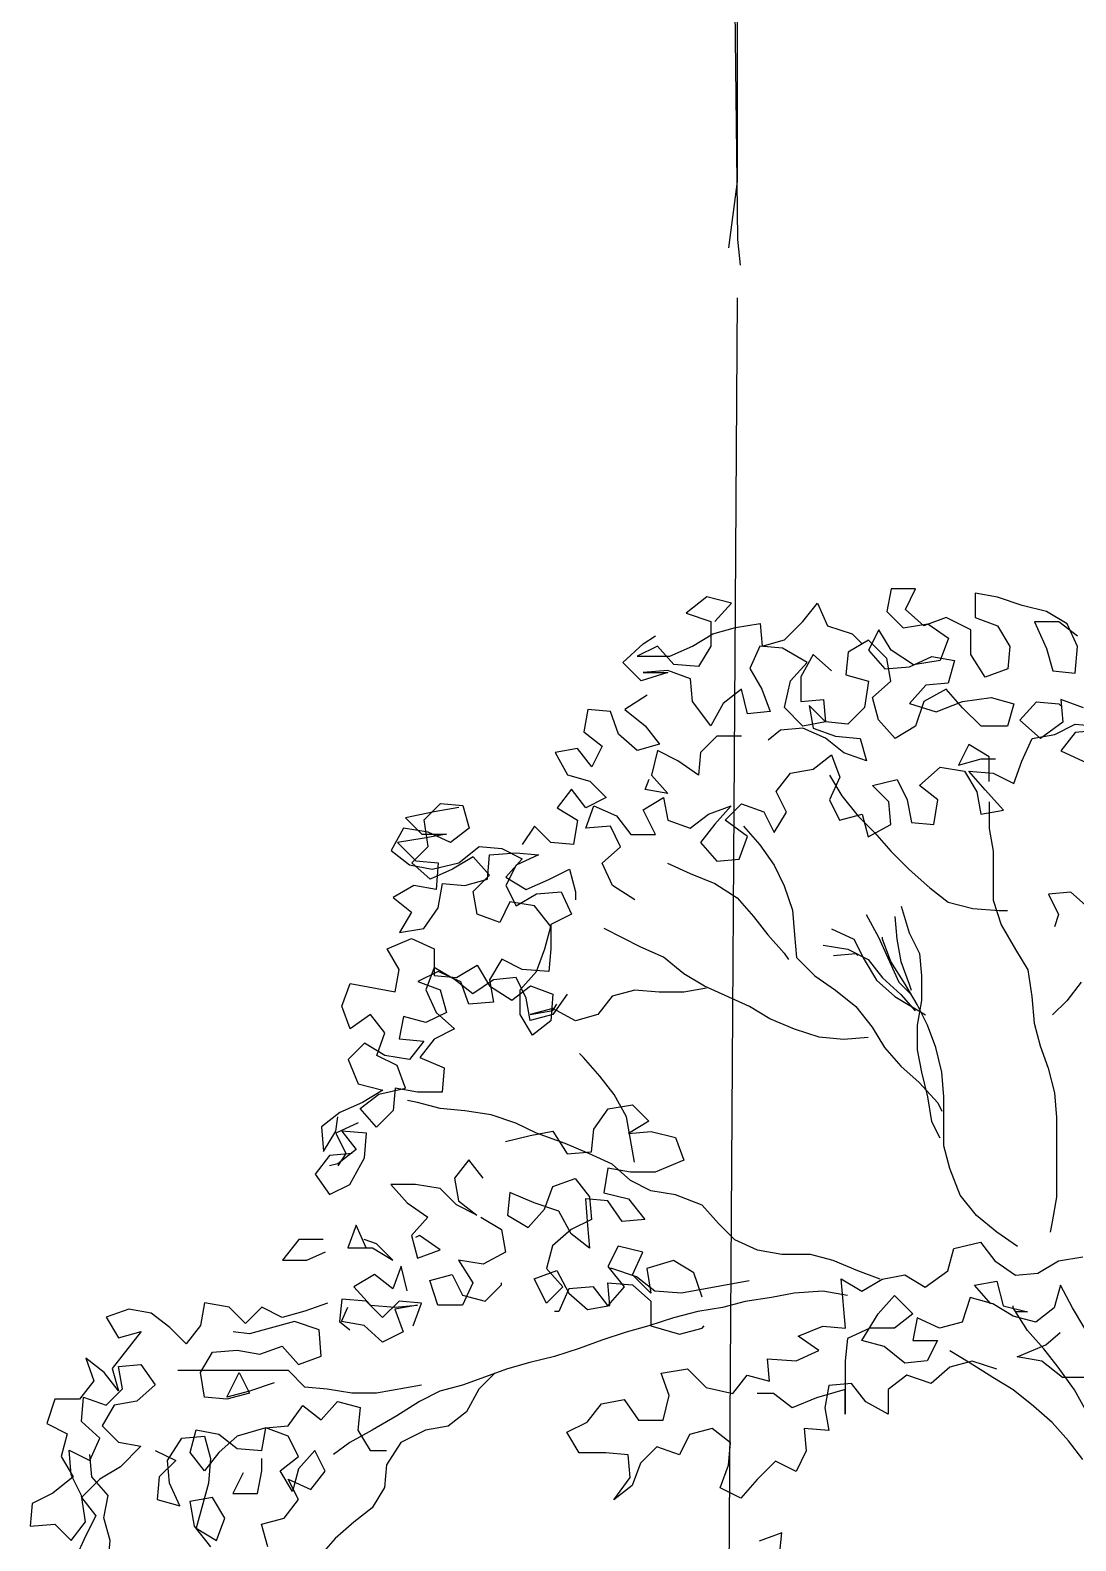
# Model space of a CAD drawing. Header units: millimetres. Extents: x 684983 to 685377, y 990360 to 990509.
# Drawn here: x 685207.074 to 685207.81, y 990440.755 to 990441.819 of the extents above; entities that cross this region are included whole.
import ezdxf

# ---------------------------------------------------------------- set-up
doc = ezdxf.new("R2010")
doc.units = ezdxf.units.MM
doc.layers.add('SYMBOLS', color=7, linetype='Continuous')
doc.layers.add('TEAK', color=7, linetype='Continuous')

# ---------------------------------------------------------------- blocks, each defined once
blk = doc.blocks.new('A$C11072AF8')
at = {"color": 3}
blk.add_line((0.75274, 0.03), (0.75779, 0.80816), dxfattribs=at)
for points in [[(0.75379, 0.83149), (0.75779, 0.86271), (0.75779, 1.44229)], [(0.75096, 1.42865), (0.75779, 0.83544), (0.7591, 0.8234)]]:
    blk.add_lwpolyline(points, dxfattribs=at)
blk = doc.blocks.new('A$C0CA14312')
blk.add_blockref('A$C11072AF8', (0, 0))
blk = doc.blocks.new('CCONUT')
at = {"xscale": 0.6000000000000001, "yscale": 0.6000000000000001, "zscale": 0.6000000000000001}
blk.add_blockref('A$C0CA14312', (-0.45164, -0.018), dxfattribs=at)
blk = doc.blocks.new('A$C25655A80')
at = {"color": 62}
for p, q in [((-0.52787, 1.97884), (-0.53749, 1.97116)), ((-0.51633, 1.97595), (-0.52787, 1.97884)), ((-0.44135, 1.98261), (-0.44328, 1.97204)), ((-0.42981, 1.9826), (-0.44135, 1.98261)), ((-0.43463, 1.97299), (-0.42981, 1.9826)), ((-0.40193, 1.98065), (-0.40194, 1.96911)), ((-0.39136, 1.97872), (-0.40193, 1.98065)), ((-0.37983, 1.97486), (-0.39136, 1.97872)), ((-0.52403, 1.9673), (-0.51633, 1.97595)), ((-0.4827, 1.96727), (-0.47596, 1.97591)), ((-0.47596, 1.97591), (-0.47116, 1.96533)), ((-0.44328, 1.97204), (-0.43559, 1.96434)), ((-0.42598, 1.96529), (-0.43463, 1.97299)), ((-0.3683, 1.97197), (-0.37983, 1.97486)), ((-0.35869, 1.96619), (-0.3683, 1.97197)), ((-0.53749, 1.97116), (-0.52595, 1.96731)), ((-0.52595, 1.96731), (-0.52596, 1.95577)), ((-0.525, 1.96154), (-0.51442, 1.96441)), ((-0.51442, 1.96441), (-0.50288, 1.96632)), ((-0.50288, 1.96632), (-0.50193, 1.95575)), ((-0.49136, 1.95862), (-0.4827, 1.96727)), ((-0.47116, 1.96533), (-0.45963, 1.96148)), ((-0.43559, 1.96434), (-0.42406, 1.96625)), ((-0.4154, 1.96913), (-0.42598, 1.96529)), ((-0.42406, 1.96625), (-0.41445, 1.95951)), ((-0.40387, 1.96335), (-0.4154, 1.96913)), ((-0.40194, 1.96911), (-0.39137, 1.96526)), ((-0.39137, 1.96526), (-0.38561, 1.95564)), ((-0.37407, 1.96717), (-0.36831, 1.95466)), ((-0.36253, 1.96716), (-0.37407, 1.96717)), ((-0.35389, 1.96042), (-0.36253, 1.96716)), ((-0.35389, 1.95561), (-0.35869, 1.96619)), ((-0.55769, 1.95676), (-0.55192, 1.9606)), ((-0.53462, 1.95578), (-0.525, 1.96154)), ((-0.50193, 1.95575), (-0.49136, 1.95862)), ((-0.45194, 1.95859), (-0.46156, 1.95283)), ((-0.45963, 1.96148), (-0.45483, 1.95667)), ((-0.44713, 1.96339), (-0.45195, 1.95378)), ((-0.4433, 1.94993), (-0.45194, 1.95859)), ((-0.44137, 1.95377), (-0.44713, 1.96339)), ((-0.41445, 1.95951), (-0.41831, 1.94894)), ((-0.40388, 1.95181), (-0.40387, 1.96335)), ((-0.56731, 1.94812), (-0.55769, 1.95676)), ((-0.55096, 1.95579), (-0.56058, 1.95099)), ((-0.56058, 1.95099), (-0.5452, 1.95098)), ((-0.54328, 1.94713), (-0.55096, 1.95579)), ((-0.5452, 1.95098), (-0.53462, 1.95578)), ((-0.52596, 1.95577), (-0.53174, 1.94616)), ((-0.50289, 1.95575), (-0.50771, 1.94518)), ((-0.49232, 1.95478), (-0.50289, 1.95575)), ((-0.48079, 1.94804), (-0.49232, 1.95478)), ((-0.4779, 1.95188), (-0.48368, 1.94131)), ((-0.46926, 1.94418), (-0.4779, 1.95188)), ((-0.46156, 1.95283), (-0.46253, 1.94225)), ((-0.45195, 1.95378), (-0.44426, 1.94512)), ((-0.4308, 1.94703), (-0.44137, 1.95377)), ((-0.43273, 1.94607), (-0.42215, 1.95087)), ((-0.42215, 1.95087), (-0.41158, 1.94894)), ((-0.39716, 1.94123), (-0.40388, 1.95181)), ((-0.38561, 1.95564), (-0.38659, 1.94507)), ((-0.36831, 1.95466), (-0.36544, 1.94409)), ((-0.35486, 1.94312), (-0.35389, 1.95561)), ((-0.55866, 1.93946), (-0.56731, 1.94812)), ((-0.54616, 1.94329), (-0.55866, 1.93946)), ((-0.54616, 1.94425), (-0.5577, 1.9433)), ((-0.5577, 1.9433), (-0.54616, 1.94329)), ((-0.53559, 1.9404), (-0.54616, 1.94425)), ((-0.53174, 1.94616), (-0.54328, 1.94713)), ((-0.50771, 1.94518), (-0.50195, 1.93556)), ((-0.48849, 1.93939), (-0.48079, 1.94804)), ((-0.44426, 1.94512), (-0.43273, 1.94607)), ((-0.44139, 1.93935), (-0.4433, 1.94993)), ((-0.41831, 1.94894), (-0.4308, 1.94703)), ((-0.41158, 1.94894), (-0.41447, 1.93836)), ((-0.38659, 1.94507), (-0.39716, 1.94123)), ((-0.36544, 1.94409), (-0.35486, 1.94312)), ((-0.53464, 1.92982), (-0.53559, 1.9404)), ((-0.49138, 1.9269), (-0.48849, 1.93939)), ((-0.48368, 1.94131), (-0.48369, 1.92978)), ((-0.46253, 1.94225), (-0.45196, 1.93936)), ((-0.45196, 1.93936), (-0.45389, 1.92686)), ((-0.45004, 1.93167), (-0.44139, 1.93935)), ((-0.42504, 1.93741), (-0.43274, 1.92877)), ((-0.41447, 1.93836), (-0.42504, 1.93741)), ((-0.55579, 1.93273), (-0.56637, 1.92601)), ((-0.526, 1.91828), (-0.53464, 1.92982)), ((-0.52022, 1.92885), (-0.526, 1.91828)), ((-0.51156, 1.93557), (-0.52022, 1.92885)), ((-0.50869, 1.92403), (-0.51156, 1.93557)), ((-0.50195, 1.93556), (-0.49812, 1.92498)), ((-0.48369, 1.92978), (-0.47312, 1.93073)), ((-0.47312, 1.93073), (-0.47216, 1.92015)), ((-0.44717, 1.92109), (-0.45004, 1.93167)), ((-0.43274, 1.92877), (-0.42025, 1.92491)), ((-0.42601, 1.92972), (-0.42987, 1.91819)), ((-0.41543, 1.93548), (-0.42601, 1.92972)), ((-0.42025, 1.92491), (-0.40775, 1.92971)), ((-0.40775, 1.92682), (-0.41543, 1.93548)), ((-0.40775, 1.92971), (-0.39429, 1.93162)), ((-0.39429, 1.93162), (-0.38372, 1.92872)), ((-0.38372, 1.92872), (-0.38661, 1.91815)), ((-0.38084, 1.92103), (-0.37314, 1.92967)), ((-0.37314, 1.92967), (-0.36257, 1.9287)), ((-0.3616, 1.93063), (-0.36065, 1.92005)), ((-0.35103, 1.92677), (-0.3616, 1.93063)), ((-0.58367, 1.92602), (-0.5856, 1.91545)), ((-0.5731, 1.92505), (-0.58367, 1.92602)), ((-0.56926, 1.91447), (-0.5731, 1.92505)), ((-0.56637, 1.92601), (-0.55676, 1.91831)), ((-0.49812, 1.92498), (-0.50869, 1.92403)), ((-0.48274, 1.91824), (-0.49138, 1.9269)), ((-0.47985, 1.92785), (-0.47793, 1.91727)), ((-0.47216, 1.92015), (-0.47985, 1.92785)), ((-0.45389, 1.92686), (-0.46159, 1.91918)), ((-0.39911, 1.91816), (-0.40775, 1.92682)), ((-0.36257, 1.9287), (-0.36161, 1.92774)), ((-0.5856, 1.91545), (-0.57696, 1.90871)), ((-0.55676, 1.91831), (-0.55004, 1.90965)), ((-0.49332, 1.91633), (-0.49909, 1.91153)), ((-0.48274, 1.91728), (-0.49332, 1.91633)), ((-0.47216, 1.92015), (-0.48274, 1.91824)), ((-0.47217, 1.91246), (-0.48274, 1.91728)), ((-0.47793, 1.91727), (-0.46736, 1.91342)), ((-0.46159, 1.91918), (-0.47216, 1.92015)), ((-0.43949, 1.91243), (-0.44717, 1.92109)), ((-0.42987, 1.91819), (-0.43949, 1.91243)), ((-0.38661, 1.91815), (-0.39911, 1.91816)), ((-0.37123, 1.91237), (-0.38084, 1.92103)), ((-0.36065, 1.92005), (-0.37123, 1.91237)), ((-0.3645, 1.91429), (-0.35489, 1.91908)), ((-0.35489, 1.91524), (-0.36163, 1.90659)), ((-0.35489, 1.91908), (-0.34431, 1.91811)), ((-0.34431, 1.91619), (-0.35489, 1.91524)), ((-0.58849, 1.90776), (-0.59907, 1.90585)), ((-0.58177, 1.8991), (-0.58849, 1.90776)), ((-0.57696, 1.90871), (-0.58177, 1.8991)), ((-0.56062, 1.90678), (-0.56926, 1.91447)), ((-0.55004, 1.90965), (-0.56062, 1.90678)), ((-0.52312, 1.91347), (-0.53082, 1.90579)), ((-0.51158, 1.91346), (-0.52312, 1.91347)), ((-0.46353, 1.90572), (-0.47217, 1.91246)), ((-0.46736, 1.91342), (-0.45583, 1.91245)), ((-0.45583, 1.91245), (-0.45295, 1.90187)), ((-0.40488, 1.90952), (-0.4097, 1.89991)), ((-0.39528, 1.90374), (-0.40488, 1.90952)), ((-0.3799, 1.9018), (-0.37508, 1.91237)), ((-0.37508, 1.91237), (-0.3645, 1.91429)), ((-0.59907, 1.90585), (-0.59331, 1.89527)), ((-0.551, 1.90677), (-0.5539, 1.89523)), ((-0.54139, 1.90195), (-0.551, 1.90677)), ((-0.53179, 1.89521), (-0.54139, 1.90195)), ((-0.53082, 1.90579), (-0.53179, 1.89521)), ((-0.47795, 1.89805), (-0.46929, 1.90477)), ((-0.46929, 1.90477), (-0.46546, 1.89419)), ((-0.45295, 1.90187), (-0.46353, 1.90572)), ((-0.4097, 1.89991), (-0.39912, 1.90278)), ((-0.39912, 1.90278), (-0.39239, 1.90278)), ((-0.39529, 1.8922), (-0.39528, 1.90374)), ((-0.38375, 1.89123), (-0.3799, 1.9018)), ((-0.36163, 1.90659), (-0.34914, 1.90081)), ((-0.59331, 1.89527), (-0.58274, 1.89238)), ((-0.55679, 1.88851), (-0.55486, 1.89331)), ((-0.5539, 1.89523), (-0.54622, 1.88657)), ((-0.49527, 1.88749), (-0.48853, 1.89613)), ((-0.48853, 1.89613), (-0.47795, 1.89805)), ((-0.46546, 1.89419), (-0.47028, 1.88362)), ((-0.47026, 1.89516), (-0.46451, 1.88554)), ((-0.42797, 1.89031), (-0.41835, 1.89895)), ((-0.41835, 1.89895), (-0.40682, 1.89702)), ((-0.40682, 1.89702), (-0.40106, 1.8874)), ((-0.40489, 1.89702), (-0.39336, 1.89605)), ((-0.39721, 1.88836), (-0.40489, 1.89702)), ((-0.39336, 1.89605), (-0.38375, 1.89123)), ((-0.59139, 1.88854), (-0.59813, 1.87989)), ((-0.58467, 1.87988), (-0.59139, 1.88854)), ((-0.58274, 1.89238), (-0.57506, 1.88468)), ((-0.54622, 1.88657), (-0.55679, 1.88851)), ((-0.49047, 1.87787), (-0.49527, 1.88749)), ((-0.45008, 1.89033), (-0.43854, 1.89321)), ((-0.4424, 1.88263), (-0.45008, 1.89033)), ((-0.43854, 1.89321), (-0.43375, 1.88359)), ((-0.41933, 1.88357), (-0.42797, 1.89031)), ((-0.40106, 1.8874), (-0.39914, 1.87683)), ((-0.38857, 1.87874), (-0.39721, 1.88836)), ((-0.66062, 1.87418), (-0.65292, 1.88187)), ((-0.64427, 1.87994), (-0.65581, 1.87802)), ((-0.65292, 1.88187), (-0.64235, 1.88089)), ((-0.64235, 1.88089), (-0.63948, 1.87032)), ((-0.59813, 1.87989), (-0.58852, 1.87412)), ((-0.58468, 1.87027), (-0.58083, 1.88084)), ((-0.57506, 1.88468), (-0.58467, 1.87988)), ((-0.58083, 1.88084), (-0.57026, 1.87602)), ((-0.55776, 1.87889), (-0.54814, 1.88465)), ((-0.54814, 1.88465), (-0.54623, 1.87408)), ((-0.527, 1.87694), (-0.51642, 1.88078)), ((-0.51642, 1.88078), (-0.52412, 1.87213)), ((-0.51931, 1.87405), (-0.51161, 1.88174)), ((-0.51161, 1.88174), (-0.50104, 1.87788)), ((-0.47028, 1.88362), (-0.46548, 1.874)), ((-0.46451, 1.88554), (-0.45682, 1.87592)), ((-0.44145, 1.87206), (-0.4424, 1.88263)), ((-0.43375, 1.88359), (-0.43183, 1.87301)), ((-0.42126, 1.87204), (-0.41933, 1.88357)), ((-0.39529, 1.88259), (-0.39531, 1.87009)), ((-0.65581, 1.87802), (-0.66927, 1.87515)), ((-0.66927, 1.87515), (-0.66159, 1.86745)), ((-0.65871, 1.86168), (-0.66062, 1.87418)), ((-0.58852, 1.87412), (-0.59046, 1.86258)), ((-0.57026, 1.87602), (-0.56354, 1.86736)), ((-0.552, 1.86735), (-0.55776, 1.87889)), ((-0.54623, 1.87408), (-0.53566, 1.87022)), ((-0.53566, 1.87022), (-0.527, 1.87694)), ((-0.52412, 1.87213), (-0.53086, 1.86349)), ((-0.50874, 1.86635), (-0.51931, 1.87405)), ((-0.50104, 1.87788), (-0.49624, 1.86826)), ((-0.49624, 1.86826), (-0.49047, 1.87787)), ((-0.46548, 1.874), (-0.4549, 1.87688)), ((-0.45682, 1.87592), (-0.44914, 1.86822)), ((-0.4549, 1.87688), (-0.45203, 1.8663)), ((-0.45203, 1.8663), (-0.44145, 1.87206)), ((-0.43183, 1.87301), (-0.42126, 1.87204)), ((-0.39914, 1.87683), (-0.38857, 1.87874)), ((-0.67024, 1.87035), (-0.67602, 1.85978)), ((-0.66063, 1.86553), (-0.67313, 1.86362)), ((-0.6587, 1.86841), (-0.67024, 1.87035)), ((-0.66159, 1.86745), (-0.65005, 1.86744)), ((-0.65005, 1.86744), (-0.66063, 1.86553)), ((-0.64813, 1.8636), (-0.6587, 1.86841)), ((-0.63948, 1.87032), (-0.64813, 1.8636)), ((-0.60871, 1.87125), (-0.61449, 1.8626)), ((-0.60103, 1.86355), (-0.60871, 1.87125)), ((-0.57315, 1.87122), (-0.58468, 1.87027)), ((-0.56835, 1.8616), (-0.57315, 1.87122)), ((-0.56354, 1.86736), (-0.552, 1.86735)), ((-0.5126, 1.85578), (-0.50874, 1.86635)), ((-0.51066, 1.87116), (-0.50298, 1.8625)), ((-0.44914, 1.86822), (-0.44146, 1.85956)), ((-0.39531, 1.87009), (-0.39339, 1.85952)), ((-0.67602, 1.85978), (-0.66737, 1.85304)), ((-0.67313, 1.86362), (-0.66448, 1.85496)), ((-0.66641, 1.854), (-0.65871, 1.86168)), ((-0.6443, 1.85398), (-0.63468, 1.86166)), ((-0.63468, 1.86166), (-0.6241, 1.86069)), ((-0.63085, 1.84628), (-0.62987, 1.85781)), ((-0.62987, 1.85781), (-0.61738, 1.85876)), ((-0.6241, 1.86069), (-0.6145, 1.85588)), ((-0.61738, 1.85876), (-0.6068, 1.85779)), ((-0.59046, 1.86258), (-0.60103, 1.86355)), ((-0.57701, 1.85392), (-0.56835, 1.8616)), ((-0.53086, 1.86349), (-0.52317, 1.85483)), ((-0.50298, 1.8625), (-0.49626, 1.85288)), ((-0.44146, 1.85956), (-0.43281, 1.8509)), ((-0.39339, 1.85952), (-0.39341, 1.83645)), ((-0.66737, 1.85304), (-0.6568, 1.85111)), ((-0.65776, 1.8463), (-0.66641, 1.854)), ((-0.66448, 1.85496), (-0.65391, 1.85399)), ((-0.64718, 1.8511), (-0.65776, 1.8463)), ((-0.6568, 1.85111), (-0.6443, 1.85398)), ((-0.65391, 1.85399), (-0.65488, 1.84149)), ((-0.63757, 1.85686), (-0.64718, 1.8511)), ((-0.62988, 1.8482), (-0.63757, 1.85686)), ((-0.61738, 1.85299), (-0.6222, 1.84339)), ((-0.6145, 1.85588), (-0.62219, 1.84723)), ((-0.6068, 1.85779), (-0.61738, 1.85299)), ((-0.60201, 1.84625), (-0.59239, 1.85105)), ((-0.59239, 1.85105), (-0.58952, 1.84047)), ((-0.57221, 1.84334), (-0.57701, 1.85392)), ((-0.54625, 1.85389), (-0.53568, 1.84907)), ((-0.52317, 1.85483), (-0.5126, 1.85578)), ((-0.49626, 1.85288), (-0.49146, 1.84327)), ((-0.43281, 1.8509), (-0.42321, 1.84224)), ((-0.65393, 1.83284), (-0.652, 1.84437)), ((-0.652, 1.84437), (-0.64142, 1.8434)), ((-0.64142, 1.8434), (-0.63085, 1.84628)), ((-0.63758, 1.84052), (-0.62988, 1.8482)), ((-0.62219, 1.84723), (-0.61259, 1.84145)), ((-0.61259, 1.84145), (-0.60201, 1.84625)), ((-0.53568, 1.84907), (-0.52414, 1.84426)), ((-0.52414, 1.84426), (-0.51358, 1.83752)), ((-0.66546, 1.84343), (-0.67507, 1.83767)), ((-0.67507, 1.83767), (-0.66643, 1.83093)), ((-0.65488, 1.84149), (-0.66546, 1.84343)), ((-0.63567, 1.82994), (-0.63758, 1.84052)), ((-0.6222, 1.84339), (-0.6174, 1.83377)), ((-0.6174, 1.83377), (-0.60778, 1.83953)), ((-0.60778, 1.83953), (-0.59625, 1.84048)), ((-0.59625, 1.84048), (-0.59145, 1.8299)), ((-0.58952, 1.84047), (-0.58952, 1.83663)), ((-0.56164, 1.8366), (-0.57221, 1.84334)), ((-0.51358, 1.83752), (-0.50589, 1.82886)), ((-0.49146, 1.84327), (-0.48763, 1.83173)), ((-0.42321, 1.84224), (-0.41456, 1.83551)), ((-0.35688, 1.84026), (-0.36746, 1.83931)), ((-0.36746, 1.83931), (-0.36266, 1.82969)), ((-0.34728, 1.8316), (-0.35688, 1.84026)), ((-0.66643, 1.83093), (-0.67221, 1.82132)), ((-0.66067, 1.82323), (-0.65393, 1.83284)), ((-0.6251, 1.82608), (-0.63567, 1.82994)), ((-0.62028, 1.83569), (-0.6251, 1.82608)), ((-0.60875, 1.83376), (-0.62028, 1.83569)), ((-0.60107, 1.82414), (-0.60875, 1.83376)), ((-0.59145, 1.8299), (-0.60107, 1.8251)), ((-0.48763, 1.83173), (-0.48668, 1.82019)), ((-0.45302, 1.82977), (-0.44726, 1.81919)), ((-0.43668, 1.8336), (-0.43284, 1.8211)), ((-0.41456, 1.83551), (-0.40303, 1.83261)), ((-0.40303, 1.83261), (-0.39053, 1.83164)), ((-0.39341, 1.83645), (-0.38958, 1.82491)), ((-0.39053, 1.83164), (-0.38669, 1.83163)), ((-0.36266, 1.82969), (-0.36459, 1.82392)), ((-0.67221, 1.82132), (-0.66067, 1.82323)), ((-0.60396, 1.81357), (-0.60107, 1.82414)), ((-0.60107, 1.8251), (-0.60108, 1.81357)), ((-0.55878, 1.81449), (-0.57607, 1.82316)), ((-0.50589, 1.82886), (-0.49917, 1.8202)), ((-0.46937, 1.82306), (-0.4588, 1.81824)), ((-0.43956, 1.8288), (-0.43861, 1.81822)), ((-0.38958, 1.82491), (-0.38286, 1.81337)), ((-0.67798, 1.81364), (-0.66644, 1.81843)), ((-0.66644, 1.81843), (-0.65587, 1.81362)), ((-0.49917, 1.8202), (-0.49149, 1.81154)), ((-0.48668, 1.82019), (-0.48572, 1.80962)), ((-0.47322, 1.81537), (-0.46169, 1.81344)), ((-0.4588, 1.81824), (-0.454, 1.80862)), ((-0.44726, 1.81919), (-0.43767, 1.79804)), ((-0.44534, 1.81823), (-0.44534, 1.81919)), ((-0.44151, 1.80765), (-0.44534, 1.81823)), ((-0.43861, 1.81822), (-0.4367, 1.80765)), ((-0.43284, 1.8211), (-0.42804, 1.81148)), ((-0.67222, 1.80402), (-0.67798, 1.81364)), ((-0.65587, 1.81362), (-0.65588, 1.80112)), ((-0.62415, 1.80878), (-0.62993, 1.79917)), ((-0.61454, 1.80397), (-0.62415, 1.80878)), ((-0.60782, 1.803), (-0.60396, 1.81357)), ((-0.60108, 1.81357), (-0.60205, 1.80299)), ((-0.54821, 1.80967), (-0.55878, 1.81449)), ((-0.5386, 1.80197), (-0.54821, 1.80967)), ((-0.49149, 1.81154), (-0.48957, 1.80866)), ((-0.48572, 1.80962), (-0.47708, 1.80096)), ((-0.46842, 1.81056), (-0.45784, 1.81151)), ((-0.46169, 1.81344), (-0.45208, 1.80862)), ((-0.45784, 1.81151), (-0.45688, 1.81055)), ((-0.454, 1.80862), (-0.44824, 1.79901)), ((-0.45208, 1.80862), (-0.44536, 1.79997)), ((-0.42804, 1.81148), (-0.42709, 1.80091)), ((-0.38286, 1.81337), (-0.3771, 1.80375)), ((-0.67415, 1.79345), (-0.67222, 1.80402)), ((-0.65396, 1.80304), (-0.66357, 1.79824)), ((-0.65588, 1.80496), (-0.65973, 1.79439)), ((-0.64627, 1.79919), (-0.65588, 1.80496)), ((-0.65588, 1.80112), (-0.64531, 1.80015)), ((-0.64339, 1.79822), (-0.65396, 1.80304)), ((-0.64531, 1.80015), (-0.63569, 1.80591)), ((-0.63569, 1.80591), (-0.62993, 1.79629)), ((-0.61551, 1.79435), (-0.60782, 1.803)), ((-0.60205, 1.80299), (-0.61454, 1.80397)), ((-0.52899, 1.7962), (-0.5386, 1.80197)), ((-0.43479, 1.79707), (-0.44151, 1.80765)), ((-0.4367, 1.80765), (-0.43286, 1.79707)), ((-0.3771, 1.80375), (-0.37519, 1.79125)), ((-0.69915, 1.78674), (-0.6953, 1.79731)), ((-0.6953, 1.79731), (-0.67415, 1.79345)), ((-0.66357, 1.79824), (-0.653, 1.79439)), ((-0.65973, 1.79439), (-0.65494, 1.78381)), ((-0.653, 1.79439), (-0.65013, 1.78381)), ((-0.63763, 1.79245), (-0.64627, 1.79919)), ((-0.63955, 1.78765), (-0.64339, 1.79822)), ((-0.62801, 1.79917), (-0.63763, 1.79245)), ((-0.62993, 1.79917), (-0.62802, 1.7886)), ((-0.62993, 1.79629), (-0.61936, 1.78955)), ((-0.61743, 1.80012), (-0.62801, 1.79917)), ((-0.61936, 1.78955), (-0.61071, 1.79627)), ((-0.61263, 1.79051), (-0.61743, 1.80012)), ((-0.61552, 1.78282), (-0.61551, 1.79435)), ((-0.61071, 1.79627), (-0.60013, 1.79242)), ((-0.56168, 1.7943), (-0.57226, 1.79143)), ((-0.55015, 1.79333), (-0.56168, 1.7943)), ((-0.52803, 1.79523), (-0.53861, 1.79332)), ((-0.50785, 1.78656), (-0.52899, 1.7962)), ((-0.47708, 1.80096), (-0.46747, 1.79422)), ((-0.46747, 1.79422), (-0.45787, 1.78652)), ((-0.44824, 1.79901), (-0.4396, 1.79131)), ((-0.44536, 1.79997), (-0.43671, 1.79227)), ((-0.43767, 1.79804), (-0.43191, 1.79226)), ((-0.42903, 1.78745), (-0.43479, 1.79707)), ((-0.43286, 1.79707), (-0.4319, 1.79418)), ((-0.42709, 1.80091), (-0.4271, 1.78937)), ((-0.35211, 1.79796), (-0.35885, 1.78931)), ((-0.62802, 1.7886), (-0.63955, 1.78765)), ((-0.61072, 1.77993), (-0.61263, 1.79051)), ((-0.60013, 1.79242), (-0.60111, 1.77992)), ((-0.59341, 1.79241), (-0.60014, 1.7828)), ((-0.60014, 1.78473), (-0.59822, 1.78761)), ((-0.57226, 1.79143), (-0.57899, 1.78278)), ((-0.53861, 1.79332), (-0.55015, 1.79333)), ((-0.4396, 1.79131), (-0.42519, 1.78264)), ((-0.43671, 1.79227), (-0.42999, 1.78457)), ((-0.4271, 1.78937), (-0.42904, 1.77784)), ((-0.42423, 1.77784), (-0.42903, 1.78745)), ((-0.37519, 1.79125), (-0.37424, 1.77875)), ((-0.35885, 1.78931), (-0.36559, 1.78259)), ((-0.69532, 1.77616), (-0.69915, 1.78674)), ((-0.6857, 1.78288), (-0.69532, 1.77616)), ((-0.67898, 1.77422), (-0.6857, 1.78288)), ((-0.67032, 1.78191), (-0.67225, 1.77133)), ((-0.65975, 1.77901), (-0.67032, 1.78191)), ((-0.65013, 1.78381), (-0.65975, 1.77901)), ((-0.65494, 1.78381), (-0.64629, 1.77612)), ((-0.60976, 1.7732), (-0.61552, 1.78282)), ((-0.60014, 1.78569), (-0.61072, 1.78281)), ((-0.61072, 1.78281), (-0.60014, 1.78473)), ((-0.60014, 1.7828), (-0.61072, 1.77993)), ((-0.60111, 1.77992), (-0.60976, 1.7732)), ((-0.58957, 1.77991), (-0.60014, 1.78569)), ((-0.57899, 1.78278), (-0.58957, 1.77991)), ((-0.49825, 1.78079), (-0.50785, 1.78656)), ((-0.48672, 1.77597), (-0.49825, 1.78079)), ((-0.45787, 1.78652), (-0.45019, 1.7769)), ((-0.68283, 1.76365), (-0.67898, 1.77422)), ((-0.64629, 1.77612), (-0.65591, 1.77132)), ((-0.47518, 1.77211), (-0.48672, 1.77597)), ((-0.45019, 1.7769), (-0.44443, 1.76728)), ((-0.42904, 1.77784), (-0.42905, 1.7663)), ((-0.42039, 1.76726), (-0.42423, 1.77784)), ((-0.37424, 1.77875), (-0.37137, 1.76817)), ((-0.6886, 1.76943), (-0.69629, 1.76174)), ((-0.67899, 1.76365), (-0.6886, 1.76943)), ((-0.67225, 1.77133), (-0.66072, 1.77036)), ((-0.66072, 1.77036), (-0.66745, 1.76172)), ((-0.65591, 1.77132), (-0.66265, 1.76267)), ((-0.46365, 1.77114), (-0.47518, 1.77211)), ((-0.45211, 1.77209), (-0.46365, 1.77114)), ((-0.44443, 1.76728), (-0.43674, 1.75862)), ((-0.42905, 1.7663), (-0.42713, 1.75573)), ((-0.41752, 1.75572), (-0.42039, 1.76726)), ((-0.37137, 1.76817), (-0.36753, 1.7576)), ((-0.69629, 1.76174), (-0.6915, 1.7502)), ((-0.67322, 1.75884), (-0.68283, 1.76365)), ((-0.66745, 1.76172), (-0.67899, 1.76365)), ((-0.66939, 1.74826), (-0.67322, 1.75884)), ((-0.66265, 1.76267), (-0.65112, 1.75786)), ((-0.58574, 1.7626), (-0.58766, 1.76453)), ((-0.57806, 1.75394), (-0.58574, 1.7626)), ((-0.43674, 1.75862), (-0.4281, 1.75092)), ((-0.65112, 1.75786), (-0.65209, 1.74632)), ((-0.57134, 1.74529), (-0.57806, 1.75394)), ((-0.42713, 1.75573), (-0.42426, 1.74419)), ((-0.41657, 1.74418), (-0.41752, 1.75572)), ((-0.36753, 1.7576), (-0.36466, 1.74606)), ((-0.6915, 1.7502), (-0.67996, 1.74731)), ((-0.69055, 1.73867), (-0.68189, 1.74539)), ((-0.67996, 1.74731), (-0.68958, 1.74155)), ((-0.68189, 1.74539), (-0.66939, 1.74826)), ((-0.6742, 1.74826), (-0.67517, 1.73769)), ((-0.66362, 1.74633), (-0.6742, 1.74826)), ((-0.65209, 1.74632), (-0.66362, 1.74633)), ((-0.56558, 1.73471), (-0.57134, 1.74529)), ((-0.4281, 1.75092), (-0.41946, 1.7413)), ((-0.36466, 1.74606), (-0.36371, 1.73452)), ((-0.68958, 1.74155), (-0.70016, 1.73675)), ((-0.68286, 1.73001), (-0.69055, 1.73867)), ((-0.67517, 1.73769), (-0.68286, 1.73001)), ((-0.66363, 1.74153), (-0.66843, 1.74249)), ((-0.65306, 1.73863), (-0.66363, 1.74153)), ((-0.64152, 1.73766), (-0.65306, 1.73863)), ((-0.62903, 1.73573), (-0.64152, 1.73766)), ((-0.58097, 1.72895), (-0.57423, 1.73856)), ((-0.57423, 1.73856), (-0.56269, 1.74047)), ((-0.56269, 1.74047), (-0.55501, 1.73277)), ((-0.42426, 1.74419), (-0.42235, 1.73265)), ((-0.41946, 1.7413), (-0.41754, 1.73745)), ((-0.41659, 1.72111), (-0.41657, 1.74418)), ((-0.70016, 1.73675), (-0.70882, 1.73003)), ((-0.70209, 1.7281), (-0.70112, 1.73483)), ((-0.69151, 1.73194), (-0.70209, 1.72714)), ((-0.61749, 1.73187), (-0.62903, 1.73573)), ((-0.60788, 1.72705), (-0.61749, 1.73187)), ((-0.56175, 1.71355), (-0.56558, 1.73471)), ((-0.55501, 1.73277), (-0.56463, 1.72702)), ((-0.42235, 1.73265), (-0.41851, 1.72496)), ((-0.36371, 1.73452), (-0.36374, 1.69703)), ((-0.70882, 1.73003), (-0.70787, 1.71849)), ((-0.70787, 1.71849), (-0.70209, 1.7281)), ((-0.70209, 1.72714), (-0.69729, 1.71752)), ((-0.69921, 1.7281), (-0.69249, 1.71944)), ((-0.68767, 1.72713), (-0.69921, 1.7281)), ((-0.68864, 1.71559), (-0.68767, 1.72713)), ((-0.62231, 1.72322), (-0.61077, 1.7261)), ((-0.61077, 1.7261), (-0.60019, 1.72801)), ((-0.59443, 1.72224), (-0.60788, 1.72705)), ((-0.60019, 1.72801), (-0.59347, 1.71743)), ((-0.58194, 1.71838), (-0.58097, 1.72895)), ((-0.56463, 1.72702), (-0.55405, 1.72797)), ((-0.55405, 1.72797), (-0.54252, 1.72507)), ((-0.54252, 1.72507), (-0.53868, 1.71449)), ((-0.70499, 1.71657), (-0.71172, 1.70792)), ((-0.69441, 1.71752), (-0.70499, 1.71657)), ((-0.69249, 1.71944), (-0.70114, 1.71272)), ((-0.69729, 1.71752), (-0.70114, 1.71176)), ((-0.5829, 1.71742), (-0.59443, 1.72224)), ((-0.59347, 1.71743), (-0.58194, 1.71838)), ((-0.57233, 1.7126), (-0.5829, 1.71742)), ((-0.41372, 1.71053), (-0.41659, 1.72111)), ((-0.70114, 1.71272), (-0.70499, 1.71176)), ((-0.69539, 1.7031), (-0.68864, 1.71559)), ((-0.63962, 1.71459), (-0.64636, 1.70594)), ((-0.6329, 1.70593), (-0.63962, 1.71459)), ((-0.57425, 1.71068), (-0.57619, 1.69915)), ((-0.56368, 1.70875), (-0.57425, 1.71068)), ((-0.56368, 1.7049), (-0.57233, 1.7126)), ((-0.53868, 1.71449), (-0.55215, 1.70874)), ((-0.40892, 1.69803), (-0.41372, 1.71053)), ((-0.71172, 1.70792), (-0.705, 1.6983)), ((-0.705, 1.6983), (-0.69539, 1.7031)), ((-0.67616, 1.70308), (-0.66848, 1.69443)), ((-0.66462, 1.70307), (-0.67616, 1.70308)), ((-0.65309, 1.70114), (-0.66462, 1.70307)), ((-0.64636, 1.70594), (-0.64444, 1.69537)), ((-0.60407, 1.69148), (-0.60022, 1.70205)), ((-0.60022, 1.70205), (-0.58964, 1.70589)), ((-0.58964, 1.70589), (-0.58292, 1.69723)), ((-0.55215, 1.70874), (-0.56368, 1.70875)), ((-0.55408, 1.70009), (-0.56368, 1.7049)), ((-0.64541, 1.69344), (-0.65309, 1.70114)), ((-0.64444, 1.69537), (-0.6358, 1.68863)), ((-0.62041, 1.69919), (-0.62138, 1.68862)), ((-0.60888, 1.69437), (-0.62041, 1.69919)), ((-0.57427, 1.6953), (-0.58484, 1.69627)), ((-0.58484, 1.69627), (-0.58389, 1.68377)), ((-0.58292, 1.69723), (-0.58197, 1.68666)), ((-0.57619, 1.69915), (-0.56465, 1.69625)), ((-0.56755, 1.68568), (-0.57427, 1.6953)), ((-0.56465, 1.69625), (-0.55697, 1.68663)), ((-0.54254, 1.69816), (-0.55408, 1.70009)), ((-0.53005, 1.69334), (-0.54254, 1.69816)), ((-0.40124, 1.68841), (-0.40892, 1.69803)), ((-0.36374, 1.69703), (-0.36567, 1.6855)), ((-0.66848, 1.69443), (-0.65887, 1.68769)), ((-0.65887, 1.68769), (-0.66657, 1.67904)), ((-0.6358, 1.68863), (-0.64541, 1.69344)), ((-0.63388, 1.68767), (-0.62427, 1.68189)), ((-0.62138, 1.68862), (-0.61177, 1.68284)), ((-0.61177, 1.68284), (-0.60407, 1.69148)), ((-0.59734, 1.69052), (-0.60888, 1.69437)), ((-0.59159, 1.67994), (-0.59734, 1.69052)), ((-0.52237, 1.68468), (-0.53005, 1.69334)), ((-0.39163, 1.68071), (-0.40124, 1.68841)), ((-0.69252, 1.68387), (-0.69637, 1.6733)), ((-0.68772, 1.6733), (-0.69252, 1.68387)), ((-0.62427, 1.68189), (-0.62236, 1.67131)), ((-0.59158, 1.68186), (-0.60024, 1.67418)), ((-0.58197, 1.68666), (-0.59158, 1.68186)), ((-0.58389, 1.68377), (-0.58294, 1.6732)), ((-0.55697, 1.68663), (-0.56755, 1.68568)), ((-0.51468, 1.67698), (-0.52237, 1.68468)), ((-0.38203, 1.67398), (-0.39163, 1.68071)), ((-0.36567, 1.6855), (-0.36664, 1.68069)), ((-0.71944, 1.67717), (-0.72714, 1.66756)), ((-0.70791, 1.67716), (-0.71944, 1.67717)), ((-0.68291, 1.67521), (-0.68868, 1.67714)), ((-0.67523, 1.66752), (-0.68291, 1.67521)), ((-0.66657, 1.67904), (-0.66369, 1.66847)), ((-0.66272, 1.67904), (-0.66465, 1.67808)), ((-0.65312, 1.6723), (-0.66272, 1.67904)), ((-0.60024, 1.67418), (-0.60314, 1.6636)), ((-0.58294, 1.6732), (-0.59159, 1.67994)), ((-0.56948, 1.67415), (-0.5743, 1.66454)), ((-0.55795, 1.67125), (-0.56948, 1.67415)), ((-0.50411, 1.67217), (-0.51468, 1.67698)), ((-0.41183, 1.67304), (-0.39933, 1.67591)), ((-0.39933, 1.67591), (-0.39261, 1.66726)), ((-0.72714, 1.66756), (-0.7156, 1.66755)), ((-0.7156, 1.66755), (-0.70695, 1.67139)), ((-0.69637, 1.6733), (-0.68484, 1.67329)), ((-0.68484, 1.67329), (-0.67523, 1.66752)), ((-0.66369, 1.66847), (-0.65312, 1.6723)), ((-0.64447, 1.66749), (-0.63775, 1.65691)), ((-0.63293, 1.66555), (-0.64447, 1.66749)), ((-0.62236, 1.67131), (-0.63293, 1.66555)), ((-0.56276, 1.66068), (-0.55795, 1.67125)), ((-0.54353, 1.6674), (-0.55603, 1.66356)), ((-0.53392, 1.66162), (-0.54353, 1.6674)), ((-0.49258, 1.67023), (-0.50411, 1.67217)), ((-0.47912, 1.67022), (-0.49258, 1.67023)), ((-0.46855, 1.66733), (-0.47912, 1.67022)), ((-0.45702, 1.66251), (-0.46855, 1.66733)), ((-0.41472, 1.66247), (-0.41183, 1.67304)), ((-0.39261, 1.66726), (-0.383, 1.66052)), ((-0.37243, 1.66147), (-0.36281, 1.66723)), ((-0.36281, 1.66723), (-0.35127, 1.66914)), ((-0.68389, 1.66079), (-0.69351, 1.65504)), ((-0.67524, 1.65406), (-0.68389, 1.66079)), ((-0.67139, 1.66463), (-0.67524, 1.65406)), ((-0.66851, 1.65309), (-0.67139, 1.66463)), ((-0.65794, 1.65789), (-0.64736, 1.66076)), ((-0.64736, 1.66076), (-0.64256, 1.65114)), ((-0.60891, 1.6588), (-0.59833, 1.66264)), ((-0.60314, 1.6636), (-0.59545, 1.65495)), ((-0.59833, 1.66264), (-0.59257, 1.65206)), ((-0.5743, 1.66454), (-0.56661, 1.65492)), ((-0.57237, 1.66358), (-0.57334, 1.66358)), ((-0.56084, 1.65972), (-0.57237, 1.66358)), ((-0.55412, 1.65202), (-0.56276, 1.66068)), ((-0.5522, 1.65298), (-0.56084, 1.65972)), ((-0.55603, 1.66356), (-0.55412, 1.65202)), ((-0.53009, 1.65008), (-0.53392, 1.66162)), ((-0.44645, 1.65865), (-0.45702, 1.66251)), ((-0.44549, 1.65865), (-0.43491, 1.66057)), ((-0.43491, 1.66057), (-0.4253, 1.65479)), ((-0.4253, 1.65479), (-0.41472, 1.66247)), ((-0.383, 1.66052), (-0.37243, 1.66147)), ((-0.69351, 1.65504), (-0.68582, 1.64638)), ((-0.6541, 1.64635), (-0.65794, 1.65789)), ((-0.63775, 1.65691), (-0.64257, 1.64634)), ((-0.63199, 1.64825), (-0.62429, 1.65593)), ((-0.62429, 1.65593), (-0.62429, 1.65689)), ((-0.60315, 1.64726), (-0.60891, 1.6588)), ((-0.59545, 1.65495), (-0.60315, 1.64726)), ((-0.59257, 1.65398), (-0.59739, 1.64341)), ((-0.58103, 1.65493), (-0.59257, 1.65398)), ((-0.57431, 1.64627), (-0.58103, 1.65493)), ((-0.56661, 1.65492), (-0.57431, 1.64627)), ((-0.5743, 1.65685), (-0.56277, 1.65588)), ((-0.57335, 1.64627), (-0.5743, 1.65685)), ((-0.56277, 1.65588), (-0.55412, 1.64818)), ((-0.5397, 1.65201), (-0.5522, 1.65298)), ((-0.50797, 1.65775), (-0.5397, 1.65201)), ((-0.47337, 1.65291), (-0.48683, 1.65196)), ((-0.46184, 1.65098), (-0.47337, 1.65291)), ((-0.46471, 1.65867), (-0.45511, 1.65289)), ((-0.46281, 1.6356), (-0.46471, 1.65867)), ((-0.45511, 1.65289), (-0.44549, 1.65865)), ((-0.40223, 1.65573), (-0.39166, 1.65764)), ((-0.39455, 1.64707), (-0.40223, 1.65573)), ((-0.39166, 1.65764), (-0.38878, 1.6461)), ((-0.36186, 1.65569), (-0.36475, 1.64512)), ((-0.3561, 1.64511), (-0.36186, 1.65569)), ((-0.76369, 1.64741), (-0.76562, 1.63684)), ((-0.75215, 1.64548), (-0.76369, 1.64741)), ((-0.74447, 1.63778), (-0.75215, 1.64548)), ((-0.73677, 1.64546), (-0.74447, 1.63778)), ((-0.72717, 1.64065), (-0.73677, 1.64546)), ((-0.70601, 1.64736), (-0.71659, 1.64352)), ((-0.69928, 1.64927), (-0.70025, 1.6387)), ((-0.69929, 1.6387), (-0.6964, 1.64543)), ((-0.68774, 1.6483), (-0.69928, 1.64927)), ((-0.68006, 1.6406), (-0.68774, 1.6483)), ((-0.68582, 1.64638), (-0.67429, 1.6454)), ((-0.67236, 1.64829), (-0.68006, 1.6406)), ((-0.66371, 1.64636), (-0.67429, 1.64444)), ((-0.67429, 1.6454), (-0.66371, 1.64636)), ((-0.66179, 1.64732), (-0.67236, 1.64829)), ((-0.66565, 1.63675), (-0.66179, 1.64732)), ((-0.64257, 1.64634), (-0.6541, 1.64635)), ((-0.64256, 1.65114), (-0.63199, 1.64825)), ((-0.59257, 1.65206), (-0.58393, 1.64436)), ((-0.58393, 1.64436), (-0.57335, 1.64627)), ((-0.55412, 1.64818), (-0.55413, 1.63664)), ((-0.52048, 1.64526), (-0.53202, 1.64335)), ((-0.5099, 1.64814), (-0.52048, 1.64526)), ((-0.49741, 1.65005), (-0.5099, 1.64814)), ((-0.48683, 1.65196), (-0.49741, 1.65005)), ((-0.44742, 1.64231), (-0.43973, 1.65096)), ((-0.43973, 1.65096), (-0.43108, 1.6423)), ((-0.40416, 1.64996), (-0.40801, 1.63843)), ((-0.39359, 1.64707), (-0.40416, 1.64996)), ((-0.38398, 1.64129), (-0.39359, 1.64707)), ((-0.38878, 1.6461), (-0.37725, 1.64321)), ((-0.38398, 1.64514), (-0.38398, 1.6461)), ((-0.37726, 1.63456), (-0.38398, 1.64514)), ((-0.36475, 1.64512), (-0.37341, 1.6384)), ((-0.35034, 1.6355), (-0.3561, 1.64511)), ((-0.79926, 1.64456), (-0.80984, 1.64072)), ((-0.80984, 1.64072), (-0.80408, 1.6311)), ((-0.78869, 1.64263), (-0.79926, 1.64456)), ((-0.78004, 1.63589), (-0.78869, 1.64263)), ((-0.7214, 1.63872), (-0.74255, 1.63297)), ((-0.71659, 1.64352), (-0.72717, 1.64065)), ((-0.70987, 1.63486), (-0.7214, 1.63872)), ((-0.70025, 1.6387), (-0.69545, 1.63485)), ((-0.68872, 1.63677), (-0.69929, 1.6387)), ((-0.67429, 1.64444), (-0.67045, 1.63387)), ((-0.59739, 1.64341), (-0.59931, 1.64341)), ((-0.54356, 1.64048), (-0.5551, 1.63664)), ((-0.53202, 1.64335), (-0.54356, 1.64048)), ((-0.45513, 1.62982), (-0.44742, 1.64231)), ((-0.43108, 1.6423), (-0.43974, 1.63558)), ((-0.42916, 1.64037), (-0.43109, 1.6298)), ((-0.41859, 1.63556), (-0.42916, 1.64037)), ((-0.40801, 1.63843), (-0.41859, 1.63556)), ((-0.37341, 1.6384), (-0.38398, 1.64129)), ((-0.37725, 1.64321), (-0.38302, 1.64322)), ((-0.7935, 1.63398), (-0.80698, 1.61669)), ((-0.80408, 1.6311), (-0.7935, 1.63398)), ((-0.77236, 1.62819), (-0.78004, 1.63589)), ((-0.76562, 1.63684), (-0.77236, 1.62819)), ((-0.74255, 1.63297), (-0.75024, 1.63394)), ((-0.70892, 1.62237), (-0.70987, 1.63486)), ((-0.68007, 1.62907), (-0.68872, 1.63677)), ((-0.67045, 1.63387), (-0.68007, 1.62907)), ((-0.56567, 1.63377), (-0.57721, 1.62994)), ((-0.5551, 1.63664), (-0.56567, 1.63377)), ((-0.55413, 1.63664), (-0.54068, 1.63279)), ((-0.54068, 1.63279), (-0.5301, 1.63566)), ((-0.5301, 1.63566), (-0.52914, 1.63662)), ((-0.48493, 1.63177), (-0.47339, 1.63657)), ((-0.47532, 1.62504), (-0.48493, 1.63177)), ((-0.47339, 1.63657), (-0.46281, 1.6356)), ((-0.45128, 1.63559), (-0.46185, 1.63079)), ((-0.43974, 1.63558), (-0.45128, 1.63559)), ((-0.36957, 1.6259), (-0.37726, 1.63456)), ((-0.36861, 1.62782), (-0.36188, 1.63358)), ((-0.76564, 1.61473), (-0.75986, 1.62433)), ((-0.75986, 1.62433), (-0.74833, 1.62529)), ((-0.74833, 1.62529), (-0.73776, 1.62335)), ((-0.73776, 1.62335), (-0.72718, 1.62719)), ((-0.72718, 1.62719), (-0.71949, 1.61853)), ((-0.58779, 1.6261), (-0.59933, 1.62227)), ((-0.57721, 1.62994), (-0.58779, 1.6261)), ((-0.4859, 1.62024), (-0.47532, 1.62504)), ((-0.46185, 1.63079), (-0.46283, 1.62022)), ((-0.44455, 1.62693), (-0.45513, 1.62982)), ((-0.43495, 1.61923), (-0.44455, 1.62693)), ((-0.43109, 1.6298), (-0.41956, 1.62979)), ((-0.41956, 1.62979), (-0.42437, 1.62018)), ((-0.40419, 1.6192), (-0.4138, 1.62498)), ((-0.38207, 1.62207), (-0.36861, 1.62782)), ((-0.36285, 1.61724), (-0.36957, 1.6259)), ((-0.81947, 1.62151), (-0.81563, 1.61093)), ((-0.81082, 1.61477), (-0.81947, 1.62151)), ((-0.80409, 1.61765), (-0.79352, 1.6186)), ((-0.80218, 1.60707), (-0.80409, 1.61765)), ((-0.79352, 1.6186), (-0.78679, 1.60898)), ((-0.71949, 1.61853), (-0.70892, 1.62237)), ((-0.61087, 1.61939), (-0.62144, 1.61652)), ((-0.59933, 1.62227), (-0.61087, 1.61939)), ((-0.49935, 1.62121), (-0.4859, 1.62024)), ((-0.4984, 1.61064), (-0.49935, 1.62121)), ((-0.46283, 1.62022), (-0.46285, 1.59522)), ((-0.42437, 1.62018), (-0.43495, 1.61923)), ((-0.4138, 1.61729), (-0.42246, 1.60961)), ((-0.40323, 1.62016), (-0.4138, 1.61729)), ((-0.39362, 1.61246), (-0.40419, 1.6192)), ((-0.39169, 1.61631), (-0.40323, 1.62016)), ((-0.37054, 1.62013), (-0.38207, 1.62207)), ((-0.36093, 1.61243), (-0.37054, 1.62013)), ((-0.35517, 1.60666), (-0.36285, 1.61724)), ((-0.81563, 1.61093), (-0.82237, 1.60228)), ((-0.8041, 1.60611), (-0.81082, 1.61477)), ((-0.80698, 1.61669), (-0.8041, 1.60611)), ((-0.7243, 1.61565), (-0.77621, 1.6157)), ((-0.76373, 1.60319), (-0.76564, 1.61473)), ((-0.75315, 1.60318), (-0.74738, 1.61471)), ((-0.74738, 1.61471), (-0.74258, 1.60509)), ((-0.73104, 1.60989), (-0.74258, 1.60605)), ((-0.71662, 1.60795), (-0.7243, 1.61565)), ((-0.62144, 1.61652), (-0.6426, 1.60885)), ((-0.62721, 1.6146), (-0.63491, 1.60692)), ((-0.54935, 1.61453), (-0.53685, 1.61644)), ((-0.54551, 1.60395), (-0.54935, 1.61453)), ((-0.53685, 1.61644), (-0.52821, 1.60778)), ((-0.51571, 1.60489), (-0.50897, 1.61353)), ((-0.50897, 1.61353), (-0.4984, 1.61064)), ((-0.45995, 1.60964), (-0.47053, 1.60869)), ((-0.45323, 1.60098), (-0.45995, 1.60964)), ((-0.43399, 1.61346), (-0.44265, 1.60674)), ((-0.42246, 1.60961), (-0.43399, 1.61346)), ((-0.38401, 1.60669), (-0.39362, 1.61246)), ((-0.3494, 1.61242), (-0.36093, 1.61243)), ((-0.82142, 1.59171), (-0.82045, 1.60324)), ((-0.82045, 1.60324), (-0.80987, 1.59939)), ((-0.80987, 1.59939), (-0.80218, 1.60707)), ((-0.78679, 1.60898), (-0.79545, 1.6013)), ((-0.75316, 1.60222), (-0.76373, 1.60319)), ((-0.74258, 1.60509), (-0.75316, 1.60222)), ((-0.74258, 1.60605), (-0.75315, 1.60318)), ((-0.70605, 1.60698), (-0.71662, 1.60795)), ((-0.69451, 1.60505), (-0.70605, 1.60698)), ((-0.68298, 1.60504), (-0.69451, 1.60505)), ((-0.66183, 1.60886), (-0.68298, 1.60504)), ((-0.65318, 1.60597), (-0.66279, 1.60117)), ((-0.6426, 1.60885), (-0.65318, 1.60597)), ((-0.63491, 1.60692), (-0.64069, 1.59635)), ((-0.54841, 1.59242), (-0.54551, 1.60395)), ((-0.52821, 1.60778), (-0.51571, 1.60489)), ((-0.49649, 1.60487), (-0.50418, 1.60487)), ((-0.48784, 1.59813), (-0.49649, 1.60487)), ((-0.4763, 1.60293), (-0.48784, 1.59813)), ((-0.46284, 1.60676), (-0.4763, 1.60293)), ((-0.47053, 1.60869), (-0.47246, 1.59812)), ((-0.46285, 1.59522), (-0.46284, 1.60676)), ((-0.44265, 1.60674), (-0.44266, 1.59521)), ((-0.37441, 1.59899), (-0.38401, 1.60669)), ((-0.34941, 1.59608), (-0.35517, 1.60666)), ((-0.8339, 1.60229), (-0.83776, 1.59076)), ((-0.82237, 1.60228), (-0.8339, 1.60229)), ((-0.80603, 1.59938), (-0.81181, 1.58978)), ((-0.79545, 1.6013), (-0.80603, 1.59938)), ((-0.72433, 1.5897), (-0.71759, 1.5993)), ((-0.71759, 1.5993), (-0.70894, 1.59257)), ((-0.70894, 1.59257), (-0.70125, 1.60121)), ((-0.70125, 1.60121), (-0.69067, 1.59832)), ((-0.69067, 1.59832), (-0.69165, 1.58774)), ((-0.66279, 1.60117), (-0.67337, 1.59446)), ((-0.64069, 1.59635), (-0.64935, 1.58963)), ((-0.58398, 1.59149), (-0.57724, 1.60013)), ((-0.57724, 1.60013), (-0.56666, 1.60205)), ((-0.56666, 1.60205), (-0.55994, 1.59243)), ((-0.47246, 1.59812), (-0.47055, 1.58754)), ((-0.44266, 1.59521), (-0.45323, 1.60098)), ((-0.36576, 1.59129), (-0.37441, 1.59899)), ((-0.83776, 1.59076), (-0.82815, 1.58595)), ((-0.81277, 1.58401), (-0.82142, 1.59171)), ((-0.81181, 1.58978), (-0.80412, 1.58208)), ((-0.7349, 1.58874), (-0.74836, 1.58491)), ((-0.73684, 1.57817), (-0.7349, 1.58874)), ((-0.7349, 1.58874), (-0.72433, 1.5897)), ((-0.72433, 1.58489), (-0.7349, 1.58874)), ((-0.67337, 1.59446), (-0.68492, 1.58774)), ((-0.64935, 1.58963), (-0.65992, 1.58771)), ((-0.59359, 1.58669), (-0.58398, 1.59149)), ((-0.55994, 1.59243), (-0.54841, 1.59242)), ((-0.52534, 1.58855), (-0.53592, 1.58568)), ((-0.51669, 1.58181), (-0.52534, 1.58855)), ((-0.48208, 1.58851), (-0.48113, 1.57794)), ((-0.47055, 1.58754), (-0.48208, 1.58851)), ((-0.35808, 1.58263), (-0.36576, 1.59129)), ((-0.82815, 1.58595), (-0.83105, 1.57537)), ((-0.81759, 1.57344), (-0.81277, 1.58401)), ((-0.80412, 1.58208), (-0.79355, 1.58015)), ((-0.78106, 1.57341), (-0.77432, 1.58397)), ((-0.77432, 1.58397), (-0.76375, 1.58492)), ((-0.77048, 1.57724), (-0.76759, 1.58781)), ((-0.76759, 1.58781), (-0.75702, 1.58588)), ((-0.76375, 1.58492), (-0.76087, 1.57435)), ((-0.75702, 1.58588), (-0.74837, 1.57914)), ((-0.74836, 1.58491), (-0.75702, 1.57723)), ((-0.71953, 1.57527), (-0.72433, 1.58489)), ((-0.6955, 1.58198), (-0.70319, 1.57622)), ((-0.68492, 1.58774), (-0.6955, 1.58198)), ((-0.69165, 1.58774), (-0.68589, 1.57812)), ((-0.67146, 1.58196), (-0.6782, 1.57139)), ((-0.65992, 1.58771), (-0.67146, 1.58196)), ((-0.58783, 1.57707), (-0.59359, 1.58669)), ((-0.53592, 1.58568), (-0.54073, 1.57607)), ((-0.51766, 1.57124), (-0.51669, 1.58181)), ((-0.35136, 1.57397), (-0.35808, 1.58263)), ((-0.83105, 1.57537), (-0.82529, 1.56576)), ((-0.8272, 1.57825), (-0.81759, 1.57344)), ((-0.82625, 1.56672), (-0.8272, 1.57825)), ((-0.81663, 1.56575), (-0.81759, 1.57632)), ((-0.79355, 1.58015), (-0.80317, 1.57054)), ((-0.78682, 1.57822), (-0.77721, 1.5734)), ((-0.76376, 1.56858), (-0.77048, 1.57724)), ((-0.75702, 1.57723), (-0.76376, 1.56858)), ((-0.76087, 1.57435), (-0.76184, 1.56281)), ((-0.74837, 1.57914), (-0.73684, 1.57817)), ((-0.73684, 1.56856), (-0.73684, 1.57433)), ((-0.72819, 1.56855), (-0.71953, 1.57527)), ((-0.71184, 1.57815), (-0.71954, 1.5695)), ((-0.70704, 1.56853), (-0.71184, 1.57815)), ((-0.68589, 1.57812), (-0.6782, 1.57812)), ((-0.57534, 1.57706), (-0.58783, 1.57707)), ((-0.56476, 1.57609), (-0.57534, 1.57706)), ((-0.56381, 1.56552), (-0.56476, 1.57609)), ((-0.5513, 1.57992), (-0.559, 1.57224)), ((-0.54073, 1.57607), (-0.5513, 1.57992)), ((-0.48113, 1.57794), (-0.48594, 1.56833)), ((-0.80317, 1.57054), (-0.81279, 1.56478)), ((-0.77721, 1.5734), (-0.78491, 1.56572)), ((-0.78011, 1.56283), (-0.78106, 1.57341)), ((-0.7455, 1.5676), (-0.75031, 1.558)), ((-0.73878, 1.55799), (-0.73684, 1.56856)), ((-0.72243, 1.55893), (-0.72819, 1.56855)), ((-0.71954, 1.5695), (-0.72243, 1.55893)), ((-0.71378, 1.55989), (-0.70704, 1.56853)), ((-0.6782, 1.57139), (-0.67917, 1.56081)), ((-0.559, 1.57224), (-0.56285, 1.56167)), ((-0.52152, 1.56067), (-0.51766, 1.57124)), ((-0.49555, 1.57314), (-0.50421, 1.5645)), ((-0.48594, 1.56833), (-0.49555, 1.57314)), ((-0.82529, 1.56576), (-0.83491, 1.55807)), ((-0.82145, 1.5571), (-0.82625, 1.56672)), ((-0.81279, 1.56478), (-0.82145, 1.55614)), ((-0.80895, 1.55709), (-0.81663, 1.56575)), ((-0.78491, 1.56572), (-0.78588, 1.55514)), ((-0.77531, 1.55225), (-0.78011, 1.56283)), ((-0.76184, 1.56281), (-0.76763, 1.54167)), ((-0.72435, 1.5647), (-0.71378, 1.55989)), ((-0.71955, 1.55508), (-0.72435, 1.5647)), ((-0.67917, 1.56081), (-0.68495, 1.55121)), ((-0.57151, 1.55495), (-0.56381, 1.56552)), ((-0.56285, 1.56167), (-0.57151, 1.55495)), ((-0.51191, 1.55586), (-0.52152, 1.56067)), ((-0.50421, 1.5645), (-0.51191, 1.55586)), ((-0.84452, 1.55328), (-0.84549, 1.5427)), ((-0.83491, 1.55807), (-0.84452, 1.55328)), ((-0.81954, 1.5446), (-0.82145, 1.5571)), ((-0.82145, 1.55614), (-0.81473, 1.54748)), ((-0.81088, 1.54652), (-0.80895, 1.55709)), ((-0.78588, 1.55514), (-0.77531, 1.55225)), ((-0.75993, 1.55608), (-0.7705, 1.55417)), ((-0.7705, 1.55417), (-0.76859, 1.54263)), ((-0.75417, 1.54646), (-0.75993, 1.55608)), ((-0.75031, 1.558), (-0.73878, 1.55799)), ((-0.72629, 1.54644), (-0.71955, 1.55508)), ((-0.81473, 1.54748), (-0.81954, 1.53787)), ((-0.80801, 1.53594), (-0.81088, 1.54652)), ((-0.75802, 1.53589), (-0.75417, 1.54646)), ((-0.73687, 1.54356), (-0.72629, 1.54644)), ((-0.68495, 1.55121), (-0.69361, 1.54449)), ((-0.84549, 1.5427), (-0.83396, 1.54365)), ((-0.83396, 1.54365), (-0.82628, 1.53596)), ((-0.82628, 1.53596), (-0.81954, 1.5446)), ((-0.76859, 1.54263), (-0.76091, 1.53301)), ((-0.76763, 1.54167), (-0.75802, 1.53589)), ((-0.73399, 1.53299), (-0.73687, 1.54356)), ((-0.69361, 1.54449), (-0.70227, 1.5368)), ((-0.4927, 1.5395), (-0.50328, 1.53566)), ((-0.49367, 1.52892), (-0.4927, 1.5395)), ((-0.81954, 1.53787), (-0.82436, 1.5273)), ((-0.80898, 1.52537), (-0.80801, 1.53594)), ((-0.70227, 1.5368), (-0.70996, 1.52816))]:
    blk.add_line(p, q, dxfattribs=at)
blk = doc.blocks.new('TR')
blk.add_blockref('A$C25655A80', (0.01921, 0.01485, 1.34531))

msp = doc.modelspace()

# ---------------------------------------------------------------- block references
at = {"layer": 'SYMBOLS', "ltscale": 10, "xscale": 2.5, "yscale": 2.5, "zscale": 2.5}
msp.add_blockref('CCONUT', (685207.5645, 990440.463, 97.92), dxfattribs=at)
at = {"layer": 'TEAK', "xscale": 1.5, "yscale": 1.5, "zscale": 1.5}
msp.add_blockref('TR', (685208.3135, 990438.429, 97.796), dxfattribs=at)

doc.saveas('drawing.dxf')
